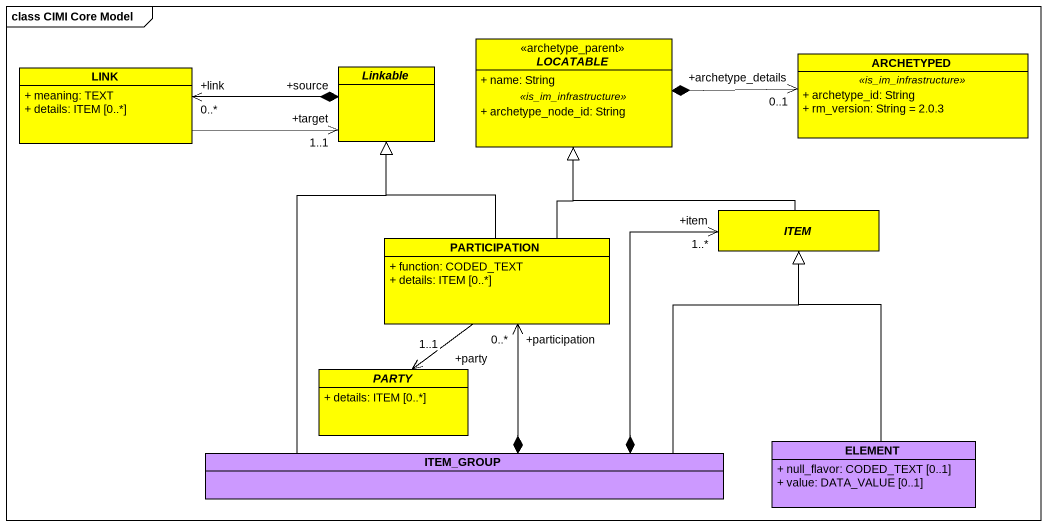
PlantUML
@startuml
mainframe class CIMI Core Model
hide circle
hide empty members
skinparam classAttributeIconSize 0
abstract class LOCATABLE <<archetype_parent>> #FFFF00 {
  + name: String
  .. <<is_im_infrastructure>> ..
  + archetype_node_id: String
}
class LINK #FFFF00 {
  + meaning: TEXT
  + details: ITEM [0..*]
}
abstract class Linkable #FFFF00
class ARCHETYPED #FFFF00 {
  .. <<is_im_infrastructure>> ..
  + archetype_id: String
  + rm_version: String = 2.0.3
}
class PARTICIPATION #FFFF00 {
  + function: CODED_TEXT
  + details: ITEM [0..*]
}
abstract class ITEM #FFFF00
abstract class PARTY #FFFF00 {
  + details: ITEM [0..*]
}
class ITEM_GROUP #CC99FF
class ELEMENT #CC99FF {
  + null_flavor: CODED_TEXT [0..1]
  + value: DATA_VALUE [0..1]
}
LOCATABLE *-right-> "+archetype_details\n0..1" ARCHETYPED
LINK -right-> "+target\n1..1" Linkable
Linkable "+source" *-left-> "+link\n0..*" LINK
PARTICIPATION -up-|> LOCATABLE
PARTICIPATION -up-|> Linkable
PARTICIPATION --> "+party\n1..1" PARTY
PARTICIPATION "+participation\n0..*" <--* ITEM_GROUP
ITEM -up-|> LOCATABLE
ITEM_GROUP -up-|> Linkable
ITEM_GROUP *-up-> "+item\n1..*" ITEM
ITEM_GROUP -up-|> ITEM
ELEMENT -up-|> ITEM
@enduml
